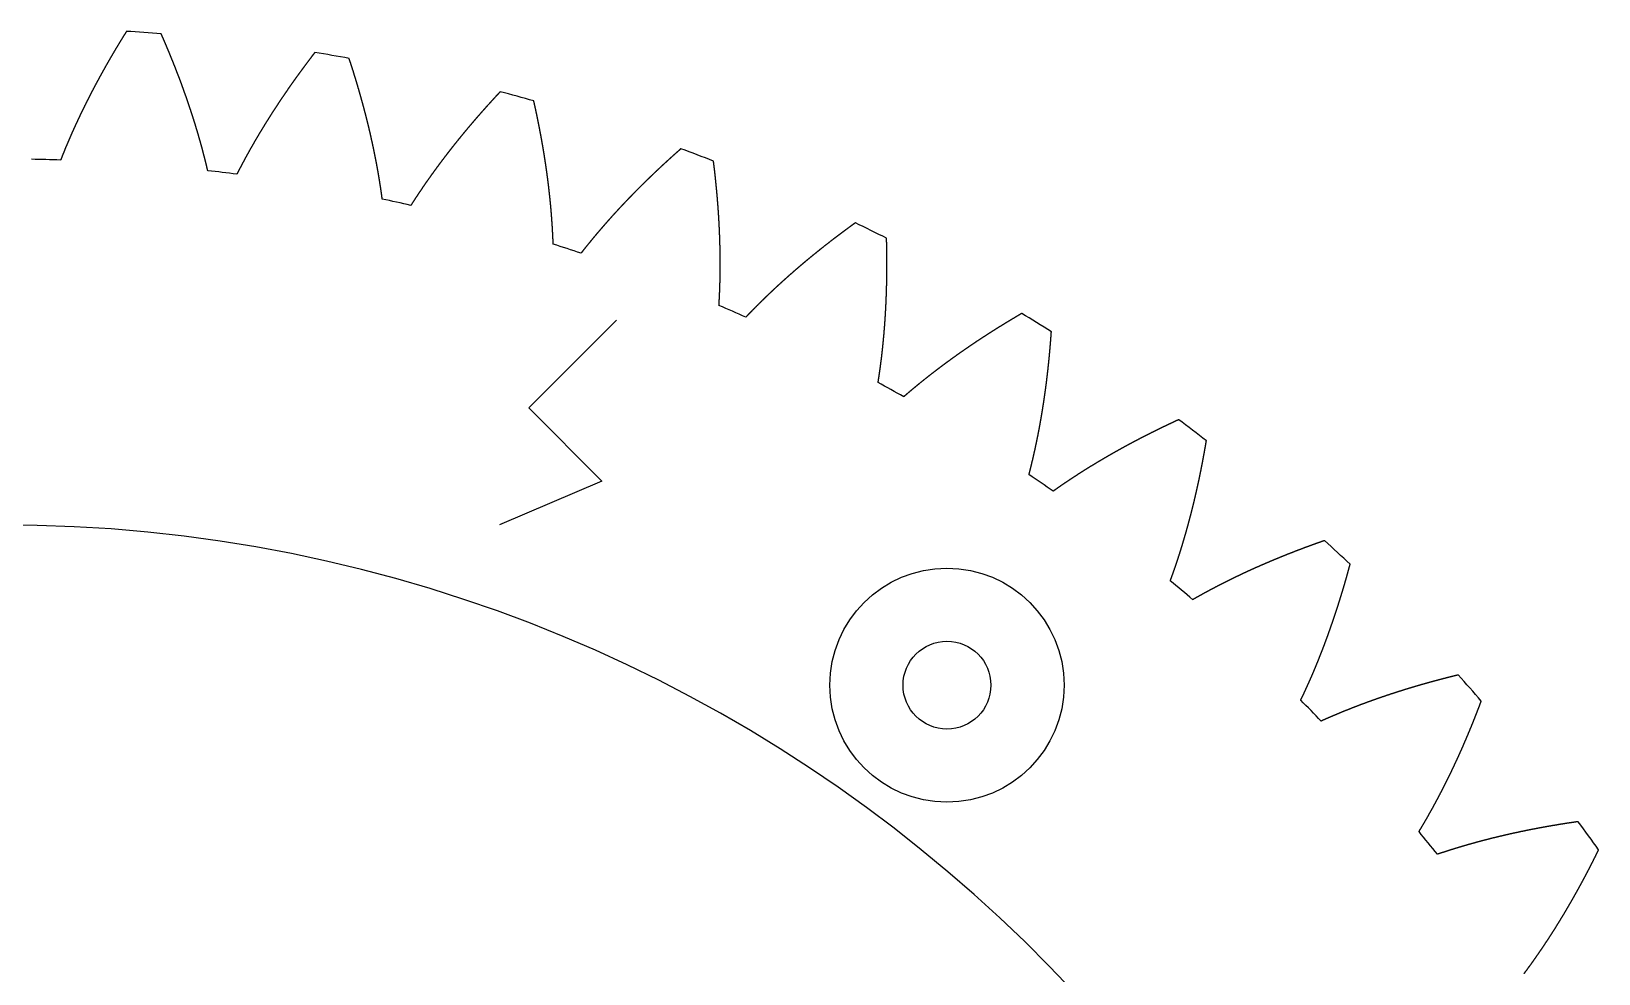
# Model space of a CAD drawing. Header units: millimetres. Extents: x -106 to 415, y -206 to 191.
# Drawn here: x -30.8 to 22.8, y -24.5 to 7.7 of the extents above; entities that cross this region are included whole.
import ezdxf

# ---------------------------------------------------------------- set-up
doc = ezdxf.new("R2010")
doc.units = ezdxf.units.MM
doc.header["$MEASUREMENT"] = 0

msp = doc.modelspace()

# ---------------------------------------------------------------- linework, layer by layer
at = {"linetype": 'Continuous'}
msp.add_lwpolyline([(-10.79207, -2.18717), (-13.79207, -5.18717), (-11.29207, -7.68717), (-14.79207, -9.18717)], dxfattribs=at)
msp.add_circle((0.49655, -14.66247), 4, dxfattribs=at)
msp.add_circle((0.49655, -14.66247), 1.5)
for radius, start, end in [(67, 85.3377095, 86.3545984), (67, 79.799248, 80.8161368), (67, 74.2607864, 75.2776753), (62.5, 88.1569778, 89.0737916), (67, 68.7223249, 69.7392137), (62.5, 82.6185162, 83.5353301), (62.5, 77.0800547, 77.9968686), (67, 63.1838634, 64.2007522), (62.5, 71.5415932, 72.458407), (62.5, 66.0031316, 66.9199455), (67, 57.6454018, 58.6622907), (62.5, 60.4646701, 61.3814839), (67, 52.1069403, 53.1238291), (62.5, 54.9262085, 55.8430224), (50, 0.000002, 177.230768), (67, 46.5684787, 47.5853676), (62.5, 49.387747, 50.3045609), (67, 41.0300172, 42.046906), (62.5, 43.8492855, 44.7660993), (62.5, 38.3108239, 39.2276378), (67, 35.4915557, 36.5084445)]:
    msp.add_arc((-31.79206, -59.18716), radius, start, end)
for points in [[(-27.53211, 7.67728), (-27.54405, 7.65823), (-27.5679, 7.62014), (-27.60355, 7.56295), (-27.65084, 7.48664), (-27.70957, 7.39113), (-27.76789, 7.29551), (-27.82581, 7.19977), (-27.88333, 7.10391), (-27.94045, 7.00794), (-27.99715, 6.91185), (-28.05345, 6.81564), (-28.10934, 6.71932), (-28.16481, 6.62289), (-28.21986, 6.52635), (-28.27449, 6.42969), (-28.3287, 6.33292), (-28.38249, 6.23604), (-28.43584, 6.13905), (-28.48877, 6.04195), (-28.54126, 5.94474), (-28.59332, 5.84742), (-28.64494, 5.74999), (-28.69612, 5.65245), (-28.74685, 5.5548), (-28.79713, 5.45705), (-28.84696, 5.35919), (-28.89633, 5.26123), (-28.94525, 5.16316), (-28.99371, 5.06499), (-29.0417, 4.96671), (-29.08922, 4.86832), (-29.13626, 4.76984), (-29.18283, 4.67125), (-29.22891, 4.57256), (-29.27451, 4.47377), (-29.31963, 4.37487), (-29.36425, 4.27588), (-29.40837, 4.17679), (-29.45199, 4.07759), (-29.4951, 3.9783), (-29.53769, 3.87891), (-29.57975, 3.77942), (-29.62129, 3.67984), (-29.66229, 3.58016), (-29.70276, 3.48038), (-29.73472, 3.40048), (-29.75844, 3.34051), (-29.77415, 3.30051), (-29.78198, 3.28051)], [(-24.75515, 2.91543), (-24.76001, 2.93636), (-24.76978, 2.97821), (-24.78459, 3.04097), (-24.80466, 3.12465), (-24.83029, 3.22923), (-24.85646, 3.33379), (-24.88317, 3.43833), (-24.91042, 3.54285), (-24.9382, 3.64735), (-24.96651, 3.75183), (-24.99534, 3.85629), (-25.02468, 3.96072), (-25.05453, 4.06512), (-25.08488, 4.16949), (-25.11573, 4.27384), (-25.14707, 4.37815), (-25.17891, 4.48243), (-25.21123, 4.58668), (-25.24403, 4.6909), (-25.27732, 4.79508), (-25.31108, 4.89923), (-25.34531, 5.00333), (-25.38002, 5.10741), (-25.41519, 5.21144), (-25.45082, 5.31543), (-25.48691, 5.41938), (-25.52345, 5.52329), (-25.56045, 5.62715), (-25.5979, 5.73097), (-25.6358, 5.83475), (-25.67414, 5.93848), (-25.71292, 6.04216), (-25.75214, 6.1458), (-25.7918, 6.24938), (-25.8319, 6.35292), (-25.87242, 6.45641), (-25.91338, 6.55984), (-25.95476, 6.66322), (-25.99656, 6.76655), (-26.03879, 6.86983), (-26.08144, 6.97305), (-26.12451, 7.07621), (-26.16799, 7.17932), (-26.21188, 7.28236), (-26.25619, 7.38535), (-26.29196, 7.4677), (-26.31897, 7.52943), (-26.33706, 7.57058), (-26.34613, 7.59115)], [(-21.09865, 6.95399), (-21.11237, 6.93618), (-21.13978, 6.90056), (-21.18079, 6.84709), (-21.23523, 6.7757), (-21.30289, 6.6863), (-21.37017, 6.59676), (-21.43707, 6.50705), (-21.50357, 6.41719), (-21.56968, 6.32718), (-21.6354, 6.23701), (-21.70072, 6.14669), (-21.76563, 6.05621), (-21.83015, 5.96559), (-21.89427, 5.87481), (-21.95797, 5.78387), (-22.02127, 5.69279), (-22.08415, 5.60155), (-22.14662, 5.51016), (-22.20867, 5.41862), (-22.27031, 5.32693), (-22.33151, 5.23509), (-22.39229, 5.1431), (-22.45264, 5.05095), (-22.51256, 4.95866), (-22.57204, 4.86622), (-22.63109, 4.77362), (-22.68969, 4.68088), (-22.74784, 4.58799), (-22.80555, 4.49495), (-22.8628, 4.40176), (-22.91959, 4.30843), (-22.97592, 4.21494), (-23.03178, 4.12131), (-23.08718, 4.02753), (-23.1421, 3.9336), (-23.19655, 3.83952), (-23.25052, 3.74529), (-23.304, 3.65092), (-23.35699, 3.5564), (-23.40948, 3.46173), (-23.46146, 3.36692), (-23.51293, 3.27195), (-23.56388, 3.17684), (-23.61431, 3.08158), (-23.66423, 2.98618), (-23.70374, 2.90973), (-23.73314, 2.85234), (-23.75264, 2.81404), (-23.76237, 2.79489)], [(-18.79424, 1.94636), (-18.79705, 1.96765), (-18.80274, 2.01025), (-18.81142, 2.07415), (-18.82333, 2.15937), (-18.83874, 2.26594), (-18.8547, 2.37254), (-18.87119, 2.47917), (-18.88823, 2.58583), (-18.90579, 2.69253), (-18.92389, 2.79925), (-18.9425, 2.906), (-18.96163, 3.01277), (-18.98126, 3.11957), (-19.0014, 3.22638), (-19.02203, 3.33322), (-19.04316, 3.44007), (-19.06478, 3.54694), (-19.08689, 3.65382), (-19.10948, 3.76072), (-19.13255, 3.86762), (-19.15611, 3.97454), (-19.18013, 4.08147), (-19.20463, 4.1884), (-19.22959, 4.29534), (-19.25502, 4.40229), (-19.28091, 4.50924), (-19.30726, 4.61619), (-19.33406, 4.72314), (-19.36131, 4.83009), (-19.38902, 4.93704), (-19.41717, 5.04398), (-19.44576, 5.15093), (-19.4748, 5.25786), (-19.50428, 5.36479), (-19.53419, 5.47172), (-19.56454, 5.57863), (-19.59532, 5.68554), (-19.62653, 5.79243), (-19.65817, 5.89931), (-19.69023, 6.00618), (-19.72272, 6.11303), (-19.75563, 6.21987), (-19.78895, 6.32669), (-19.8227, 6.43349), (-19.85686, 6.54028), (-19.88452, 6.62569), (-19.90545, 6.68975), (-19.91948, 6.73244), (-19.92652, 6.75379)], [(-14.76503, 5.61315), (-14.78041, 5.59676), (-14.81113, 5.56395), (-14.8571, 5.51468), (-14.91818, 5.44888), (-14.99415, 5.36643), (-15.06976, 5.2838), (-15.145, 5.20097), (-15.21987, 5.11795), (-15.29436, 5.03473), (-15.36847, 4.95133), (-15.4422, 4.86773), (-15.51555, 4.78395), (-15.58851, 4.69997), (-15.66109, 4.6158), (-15.73327, 4.53144), (-15.80506, 4.44689), (-15.87646, 4.36214), (-15.94746, 4.27721), (-16.01806, 4.19209), (-16.08825, 4.10677), (-16.15803, 4.02127), (-16.22741, 3.93557), (-16.29637, 3.84968), (-16.36492, 3.7636), (-16.43304, 3.67733), (-16.50075, 3.59087), (-16.56802, 3.50422), (-16.63487, 3.41737), (-16.70129, 3.33034), (-16.76727, 3.24311), (-16.8328, 3.15569), (-16.89789, 3.06808), (-16.96253, 2.98027), (-17.02672, 2.89227), (-17.09045, 2.80408), (-17.15372, 2.7157), (-17.21653, 2.62712), (-17.27887, 2.53835), (-17.34074, 2.44939), (-17.40212, 2.36023), (-17.46301, 2.27087), (-17.52341, 2.18132), (-17.5833, 2.09157), (-17.64269, 2.00162), (-17.70158, 1.91148), (-17.74829, 1.83921), (-17.78309, 1.78492), (-17.8062, 1.74868), (-17.81772, 1.73056)], [(-12.95468, 0.40649), (-12.95543, 0.42796), (-12.95697, 0.4709), (-12.95945, 0.53535), (-12.96307, 0.62132), (-12.96813, 0.72888), (-12.97373, 0.83652), (-12.97985, 0.94424), (-12.98651, 1.05205), (-12.9937, 1.15995), (-13.00141, 1.26792), (-13.00963, 1.37596), (-13.01836, 1.48409), (-13.0276, 1.59228), (-13.03733, 1.70054), (-13.04756, 1.80886), (-13.05827, 1.91726), (-13.06948, 2.02571), (-13.08117, 2.13423), (-13.09334, 2.24281), (-13.10599, 2.35144), (-13.11911, 2.46014), (-13.13271, 2.56888), (-13.14677, 2.67768), (-13.1613, 2.78653), (-13.17628, 2.89543), (-13.19173, 3.00438), (-13.20763, 3.11337), (-13.22398, 3.22241), (-13.24079, 3.33149), (-13.25804, 3.44062), (-13.27574, 3.54978), (-13.29388, 3.65898), (-13.31246, 3.76822), (-13.33148, 3.8775), (-13.35093, 3.98681), (-13.37082, 4.09615), (-13.39114, 4.20553), (-13.41189, 4.31494), (-13.43306, 4.42437), (-13.45466, 4.53384), (-13.47668, 4.64333), (-13.49913, 4.75284), (-13.52199, 4.86238), (-13.54527, 4.97194), (-13.56896, 5.08153), (-13.58825, 5.16921), (-13.6029, 5.23498), (-13.61275, 5.27884), (-13.61769, 5.30076)], [(-8.59038, 3.66729), (-8.60727, 3.65246), (-8.64102, 3.62277), (-8.69153, 3.57817), (-8.75867, 3.51857), (-8.84225, 3.44384), (-8.92548, 3.36889), (-9.00836, 3.29371), (-9.09089, 3.2183), (-9.17307, 3.14266), (-9.25488, 3.0668), (-9.33634, 2.99071), (-9.41743, 2.91439), (-9.49816, 2.83785), (-9.57852, 2.76108), (-9.65851, 2.68408), (-9.73813, 2.60685), (-9.81737, 2.5294), (-9.89623, 2.45171), (-9.97472, 2.3738), (-10.05281, 2.29566), (-10.13053, 2.21729), (-10.20785, 2.13868), (-10.28478, 2.05985), (-10.36131, 1.98079), (-10.43745, 1.9015), (-10.51318, 1.82198), (-10.58851, 1.74222), (-10.66342, 1.66223), (-10.73793, 1.58201), (-10.81202, 1.50156), (-10.88568, 1.42087), (-10.95893, 1.33995), (-11.03174, 1.2588), (-11.10412, 1.1774), (-11.17607, 1.09578), (-11.24757, 1.01391), (-11.31864, 0.93181), (-11.38925, 0.84947), (-11.45942, 0.76689), (-11.52912, 0.68407), (-11.59835, 0.60101), (-11.6671, 0.51771), (-11.73538, 0.43415), (-11.80318, 0.35036), (-11.87049, 0.26632), (-11.92395, 0.19889), (-11.96384, 0.14821), (-11.99033, 0.11438), (-12.00355, 0.09745)], [(-7.29101, -1.68978), (-7.28968, -1.66834), (-7.28707, -1.62545), (-7.28332, -1.56107), (-7.27862, -1.47514), (-7.27328, -1.3676), (-7.26846, -1.25993), (-7.26416, -1.15211), (-7.26038, -1.04416), (-7.25712, -0.93608), (-7.25437, -0.82787), (-7.25213, -0.71953), (-7.25039, -0.61107), (-7.24914, -0.5025), (-7.24838, -0.3938), (-7.2481, -0.28499), (-7.2483, -0.17607), (-7.24899, -0.06704), (-7.25015, 0.0421), (-7.25179, 0.15134), (-7.25389, 0.26069), (-7.25646, 0.37014), (-7.2595, 0.47969), (-7.26299, 0.58934), (-7.26695, 0.69909), (-7.27135, 0.80892), (-7.27621, 0.91885), (-7.28152, 1.02887), (-7.28727, 1.13898), (-7.29347, 1.24918), (-7.30011, 1.35946), (-7.30719, 1.46982), (-7.31471, 1.58026), (-7.32266, 1.69079), (-7.33104, 1.80139), (-7.33986, 1.91207), (-7.3491, 2.02282), (-7.35877, 2.13365), (-7.36886, 2.24454), (-7.37937, 2.35551), (-7.3903, 2.46655), (-7.40166, 2.57766), (-7.41343, 2.68883), (-7.42561, 2.80006), (-7.43821, 2.91136), (-7.45121, 3.02271), (-7.46195, 3.11185), (-7.47018, 3.17873), (-7.47575, 3.22333), (-7.47855, 3.24563)], [(-2.63237, 1.13458), (-2.65061, 1.12145), (-2.68706, 1.09515), (-2.74164, 1.05564), (-2.81422, 1.00279), (-2.90463, 0.93648), (-2.9947, 0.86991), (-3.08445, 0.80308), (-3.17388, 0.73599), (-3.26296, 0.66864), (-3.35172, 0.60103), (-3.44014, 0.53315), (-3.52822, 0.46502), (-3.61596, 0.39662), (-3.70335, 0.32797), (-3.7904, 0.25905), (-3.8771, 0.18986), (-3.96345, 0.12042), (-4.04944, 0.05071), (-4.13508, -0.01927), (-4.22035, -0.08951), (-4.30527, -0.16001), (-4.38981, -0.23078), (-4.47399, -0.30182), (-4.5578, -0.37313), (-4.64123, -0.4447), (-4.72429, -0.51655), (-4.80696, -0.58866), (-4.88925, -0.66104), (-4.97115, -0.7337), (-5.05265, -0.80662), (-5.13376, -0.87982), (-5.21447, -0.9533), (-5.29478, -1.02705), (-5.37468, -1.10107), (-5.45417, -1.17538), (-5.53324, -1.24996), (-5.6119, -1.32482), (-5.69013, -1.39996), (-5.76794, -1.47538), (-5.8453, -1.55108), (-5.92223, -1.62708), (-5.9987, -1.70336), (-6.07473, -1.77993), (-6.15029, -1.85679), (-6.2254, -1.93394), (-6.28512, -1.99589), (-6.32971, -2.04248), (-6.35935, -2.0736), (-6.37414, -2.08918)], [(-1.85609, -4.32289), (-1.8527, -4.30168), (-1.84596, -4.25924), (-1.83601, -4.19552), (-1.82305, -4.11045), (-1.80735, -4.00393), (-1.79216, -3.89722), (-1.77747, -3.79032), (-1.7633, -3.68324), (-1.74962, -3.57598), (-1.73644, -3.46854), (-1.72375, -3.36093), (-1.71155, -3.25314), (-1.69983, -3.14519), (-1.68858, -3.03708), (-1.6778, -2.9288), (-1.66749, -2.82037), (-1.65765, -2.71178), (-1.64827, -2.60304), (-1.63936, -2.49415), (-1.6309, -2.38511), (-1.6229, -2.27592), (-1.61534, -2.16659), (-1.60824, -2.05711), (-1.60158, -1.9475), (-1.59537, -1.83775), (-1.58959, -1.72786), (-1.58426, -1.61784), (-1.57936, -1.5077), (-1.57489, -1.39742), (-1.57086, -1.28701), (-1.56725, -1.17648), (-1.56408, -1.06583), (-1.56132, -0.95505), (-1.55899, -0.84416), (-1.55708, -0.73315), (-1.55559, -0.62202), (-1.55452, -0.51078), (-1.55386, -0.39942), (-1.55361, -0.28795), (-1.55378, -0.17638), (-1.55435, -0.0647), (-1.55534, 0.04709), (-1.55673, 0.15898), (-1.55853, 0.27097), (-1.56073, 0.38307), (-1.56281, 0.47282), (-1.56454, 0.54018), (-1.56578, 0.58511), (-1.56642, 0.60758)], [(3.05339, -1.96134), (3.03397, -1.97265), (2.99515, -1.9953), (2.93701, -2.02937), (2.85966, -2.07496), (2.76328, -2.13224), (2.6672, -2.1898), (2.57142, -2.24766), (2.47594, -2.30581), (2.38077, -2.36425), (2.2859, -2.42298), (2.19135, -2.482), (2.0971, -2.54131), (2.00317, -2.60092), (1.90956, -2.66082), (1.81626, -2.72102), (1.72329, -2.78151), (1.63064, -2.8423), (1.53832, -2.90339), (1.44633, -2.96477), (1.35468, -3.02645), (1.26336, -3.08843), (1.17237, -3.15071), (1.08173, -3.21329), (0.99143, -3.27618), (0.90148, -3.33937), (0.81188, -3.40286), (0.72264, -3.46666), (0.63375, -3.53076), (0.54522, -3.59517), (0.45705, -3.65989), (0.36926, -3.72492), (0.28183, -3.79026), (0.19478, -3.85592), (0.10811, -3.92189), (0.02182, -3.98817), (-0.06408, -4.05477), (-0.1496, -4.12169), (-0.23472, -4.18893), (-0.31944, -4.25649), (-0.40375, -4.32437), (-0.48765, -4.39259), (-0.57113, -4.46113), (-0.65419, -4.53001), (-0.73682, -4.59922), (-0.81902, -4.66876), (-0.88445, -4.72465), (-0.93332, -4.76673), (-0.96582, -4.79484), (-0.98205, -4.80892)], [(3.29933, -7.46826), (3.30475, -7.44747), (3.31555, -7.40588), (3.3316, -7.34342), (3.35271, -7.26), (3.37862, -7.15549), (3.40404, -7.05074), (3.42897, -6.94576), (3.45342, -6.84055), (3.47738, -6.73511), (3.50087, -6.62944), (3.52389, -6.52355), (3.54643, -6.41745), (3.56852, -6.31113), (3.59015, -6.20461), (3.61133, -6.09788), (3.63206, -5.99095), (3.65233, -5.88382), (3.67216, -5.77649), (3.69154, -5.66897), (3.71049, -5.56125), (3.72899, -5.45335), (3.74706, -5.34525), (3.7647, -5.23697), (3.7819, -5.12852), (3.79868, -5.01988), (3.81503, -4.91106), (3.83096, -4.80207), (3.84647, -4.69291), (3.86156, -4.58358), (3.87623, -4.47408), (3.89048, -4.36441), (3.90433, -4.25458), (3.91776, -4.14459), (3.93078, -4.03444), (3.9434, -3.92413), (3.9556, -3.81366), (3.96741, -3.70304), (3.97881, -3.59227), (3.98982, -3.48135), (4.00042, -3.37028), (4.01062, -3.25906), (4.02043, -3.1477), (4.02985, -3.0362), (4.03887, -2.92456), (4.0475, -2.81277), (4.05409, -2.72324), (4.05886, -2.65602), (4.06196, -2.61118), (4.0635, -2.58876)], [(8.41381, -5.59156), (8.39338, -5.60094), (8.35256, -5.61975), (8.2914, -5.64804), (8.21002, -5.68596), (8.10856, -5.73366), (8.00737, -5.78169), (7.90645, -5.83003), (7.80581, -5.87869), (7.70544, -5.92767), (7.60535, -5.97697), (7.50554, -6.02659), (7.40601, -6.07653), (7.30676, -6.1268), (7.2078, -6.17739), (7.10914, -6.2283), (7.01076, -6.27953), (6.91268, -6.3311), (6.81489, -6.38298), (6.71741, -6.4352), (6.62023, -6.48775), (6.52335, -6.54063), (6.42678, -6.59384), (6.33052, -6.64738), (6.23458, -6.70126), (6.13895, -6.75547), (6.04364, -6.81001), (5.94865, -6.8649), (5.85399, -6.92013), (5.75966, -6.97569), (5.66566, -7.0316), (5.57199, -7.08785), (5.47867, -7.14445), (5.38569, -7.2014), (5.29306, -7.2587), (5.20077, -7.31634), (5.10884, -7.37434), (5.01727, -7.43269), (4.92606, -7.4914), (4.83521, -7.55047), (4.74474, -7.6099), (4.65465, -7.6697), (4.56494, -7.72987), (4.47563, -7.7904), (4.3867, -7.85132), (4.29817, -7.9126), (4.22765, -7.96192), (4.17495, -7.99908), (4.13988, -8.02393), (4.12237, -8.03637)], [(8.1271, -11.09651), (8.1345, -11.07634), (8.14927, -11.03599), (8.17127, -10.97537), (8.20034, -10.89437), (8.23621, -10.79285), (8.27162, -10.69105), (8.30657, -10.58896), (8.34106, -10.4866), (8.37509, -10.38397), (8.40866, -10.28106), (8.44179, -10.17789), (8.47447, -10.07445), (8.50672, -9.97077), (8.53853, -9.86683), (8.56991, -9.76264), (8.60086, -9.65821), (8.63138, -9.55354), (8.66147, -9.44862), (8.69114, -9.34347), (8.72039, -9.23809), (8.74923, -9.13247), (8.77764, -9.02663), (8.80565, -8.92056), (8.83324, -8.81426), (8.86043, -8.70775), (8.8872, -8.60102), (8.91358, -8.49408), (8.93955, -8.38692), (8.96512, -8.27956), (8.99029, -8.17198), (9.01506, -8.06421), (9.03944, -7.95622), (9.06343, -7.84804), (9.08702, -7.73966), (9.11022, -7.63108), (9.13304, -7.52231), (9.15546, -7.41335), (9.1775, -7.30419), (9.19916, -7.19485), (9.22043, -7.08532), (9.24132, -6.97561), (9.26184, -6.86572), (9.28197, -6.75565), (9.30172, -6.6454), (9.3211, -6.53497), (9.3363, -6.44648), (9.34754, -6.38004), (9.35495, -6.33571), (9.35864, -6.31354)], [(13.39883, -9.72219), (13.3776, -9.72956), (13.33515, -9.74433), (13.27155, -9.76659), (13.18689, -9.79648), (13.0813, -9.83417), (12.97595, -9.8722), (12.87083, -9.91058), (12.76596, -9.9493), (12.66133, -9.98836), (12.55695, -10.02777), (12.45281, -10.06753), (12.34893, -10.10763), (12.2453, -10.14808), (12.14192, -10.18888), (12.0388, -10.23003), (11.93594, -10.27154), (11.83334, -10.31339), (11.731, -10.3556), (11.62893, -10.39817), (11.52713, -10.44109), (11.4256, -10.48437), (11.32435, -10.52801), (11.22337, -10.57201), (11.12267, -10.61638), (11.02226, -10.66111), (10.92213, -10.7062), (10.82229, -10.75166), (10.72274, -10.79749), (10.62348, -10.8437), (10.52453, -10.89027), (10.42587, -10.93722), (10.32752, -10.98455), (10.22948, -11.03226), (10.13175, -11.08035), (10.03433, -11.12882), (9.93724, -11.17767), (9.84046, -11.22692), (9.744, -11.27655), (9.64788, -11.32657), (9.5521, -11.37699), (9.45665, -11.42782), (9.36156, -11.47904), (9.26682, -11.53068), (9.17243, -11.58272), (9.07839, -11.63518), (9.00345, -11.67746), (8.9474, -11.70936), (8.91011, -11.73071), (8.89148, -11.7414)], [(12.58216, -15.17377), (12.59148, -15.15441), (12.61006, -15.11567), (12.63782, -15.05746), (12.67457, -14.97965), (12.72007, -14.88206), (12.76514, -14.78415), (12.80978, -14.68591), (12.85398, -14.58736), (12.89776, -14.48849), (12.94111, -14.3893), (12.98404, -14.28981), (13.02655, -14.19001), (13.06866, -14.08992), (13.11035, -13.98954), (13.15164, -13.88887), (13.19252, -13.78791), (13.233, -13.68667), (13.27308, -13.58515), (13.31276, -13.48335), (13.35205, -13.38128), (13.39094, -13.27894), (13.42944, -13.17633), (13.46755, -13.07346), (13.50527, -12.97033), (13.54261, -12.86694), (13.57956, -12.76329), (13.61614, -12.65939), (13.65233, -12.55525), (13.68814, -12.45085), (13.72358, -12.34621), (13.75864, -12.24132), (13.79332, -12.1362), (13.82764, -12.03083), (13.86158, -11.92524), (13.89515, -11.81941), (13.92836, -11.71334), (13.9612, -11.60705), (13.99367, -11.50054), (14.02578, -11.3938), (14.05752, -11.28683), (14.08891, -11.17965), (14.11993, -11.07225), (14.15059, -10.96463), (14.18089, -10.8568), (14.21084, -10.74876), (14.23451, -10.66216), (14.25211, -10.59711), (14.26376, -10.5537), (14.26958, -10.53199)], [(17.96192, -14.31466), (17.94008, -14.31995), (17.8964, -14.33055), (17.83095, -14.34657), (17.7438, -14.36814), (17.63506, -14.39547), (17.52653, -14.42316), (17.41821, -14.45121), (17.31009, -14.47963), (17.20218, -14.50841), (17.09448, -14.53756), (16.98699, -14.56708), (16.87972, -14.59697), (16.77267, -14.62723), (16.66583, -14.65787), (16.55922, -14.68887), (16.45284, -14.72025), (16.34668, -14.75201), (16.24074, -14.78415), (16.13504, -14.81666), (16.02957, -14.84956), (15.92434, -14.88284), (15.81935, -14.9165), (15.7146, -14.95056), (15.61009, -14.98499), (15.50583, -15.01982), (15.40181, -15.05504), (15.29805, -15.09066), (15.19454, -15.12667), (15.09129, -15.16307), (14.9883, -15.19988), (14.88557, -15.23709), (14.78312, -15.2747), (14.68093, -15.31273), (14.57901, -15.35116), (14.47737, -15.39), (14.37601, -15.42926), (14.27493, -15.46893), (14.17414, -15.50902), (14.07364, -15.54953), (13.97343, -15.59048), (13.87353, -15.63185), (13.77394, -15.67366), (13.67465, -15.71591), (13.57568, -15.7586), (13.47702, -15.80173), (13.39835, -15.83659), (13.33948, -15.86293), (13.3003, -15.88058), (13.28073, -15.88942)], [(16.62291, -19.66197), (16.63405, -19.6436), (16.65629, -19.60683), (16.68953, -19.55157), (16.73362, -19.47767), (16.78833, -19.38493), (16.84264, -19.29183), (16.89655, -19.19836), (16.95006, -19.10453), (17.00317, -19.01034), (17.0559, -18.91581), (17.10823, -18.82092), (17.16018, -18.7257), (17.21174, -18.63014), (17.26293, -18.53425), (17.31374, -18.43803), (17.36418, -18.34149), (17.41424, -18.24463), (17.46393, -18.14745), (17.51325, -18.04996), (17.5622, -17.95216), (17.61079, -17.85405), (17.65901, -17.75563), (17.70687, -17.65692), (17.75438, -17.55791), (17.80152, -17.45861), (17.8483, -17.35901), (17.89473, -17.25913), (17.94081, -17.15896), (17.98653, -17.0585), (18.0319, -16.95777), (18.07692, -16.85676), (18.12159, -16.75547), (18.16591, -16.65391), (18.20989, -16.55208), (18.25352, -16.44999), (18.2968, -16.34763), (18.33975, -16.245), (18.38235, -16.14212), (18.42461, -16.03897), (18.46653, -15.93557), (18.50811, -15.83192), (18.54935, -15.72801), (18.59026, -15.62386), (18.63083, -15.51946), (18.67106, -15.41481), (18.70298, -15.33089), (18.72677, -15.26785), (18.74257, -15.22577), (18.75045, -15.20472)], [(22.06047, -19.32609), (22.03822, -19.32925), (21.99372, -19.33559), (21.92703, -19.34521), (21.8382, -19.35828), (21.72734, -19.37498), (21.61664, -19.39206), (21.50612, -19.40953), (21.39576, -19.42738), (21.28558, -19.44561), (21.17557, -19.46424), (21.06573, -19.48324), (20.95608, -19.50264), (20.8466, -19.52243), (20.73731, -19.54261), (20.62821, -19.56318), (20.51929, -19.58415), (20.41056, -19.60551), (20.30202, -19.62727), (20.19367, -19.64943), (20.08552, -19.672), (19.97757, -19.69497), (19.86982, -19.71834), (19.76227, -19.74212), (19.65492, -19.76631), (19.54778, -19.79092), (19.44086, -19.81593), (19.33414, -19.84137), (19.22764, -19.86722), (19.12136, -19.89349), (19.0153, -19.92018), (18.90946, -19.94731), (18.80385, -19.97486), (18.69847, -20.00284), (18.59332, -20.03126), (18.4884, -20.06011), (18.38373, -20.0894), (18.27929, -20.11913), (18.1751, -20.1493), (18.07116, -20.17993), (17.96747, -20.21101), (17.86404, -20.24255), (17.76088, -20.27455), (17.65798, -20.30702), (17.55535, -20.33996), (17.45299, -20.37337), (17.37132, -20.40047), (17.31018, -20.42101), (17.26948, -20.43479), (17.24914, -20.4417)], [(20.21162, -24.51921), (20.22448, -24.502), (20.25017, -24.46755), (20.28859, -24.41575), (20.3396, -24.34645), (20.40301, -24.25943), (20.46605, -24.172), (20.52873, -24.08417), (20.59104, -23.99595), (20.653, -23.90732), (20.7146, -23.81832), (20.77585, -23.72892), (20.83674, -23.63916), (20.89729, -23.54902), (20.95749, -23.45852), (21.01735, -23.36765), (21.07687, -23.27643), (21.13605, -23.18486), (21.19489, -23.09293), (21.25339, -23.00065), (21.31155, -22.90803), (21.36938, -22.81507), (21.42688, -22.72177), (21.48404, -22.62814), (21.54088, -22.53417), (21.59738, -22.43988), (21.65356, -22.34527), (21.70941, -22.25033), (21.76494, -22.15507), (21.82014, -22.0595), (21.87503, -21.96362), (21.92958, -21.86742), (21.98382, -21.77092), (22.03774, -21.67411), (22.09134, -21.577), (22.14462, -21.4796), (22.19758, -21.38189), (22.25023, -21.28389), (22.30256, -21.18559), (22.35458, -21.08701), (22.40628, -20.98814), (22.45768, -20.88898), (22.50875, -20.78954), (22.55952, -20.68982), (22.60997, -20.58982), (22.66012, -20.48955), (22.69999, -20.40911), (22.72976, -20.34865), (22.74954, -20.30829), (22.75941, -20.2881)]]:
    msp.add_open_spline(points, degree=5)

doc.saveas('drawing.dxf')
